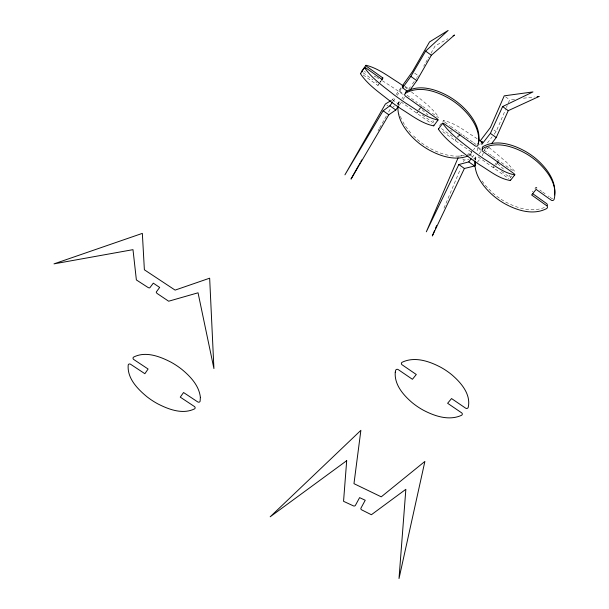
<?xml version="1.0" encoding="UTF-8"?>
<svg xmlns="http://www.w3.org/2000/svg" width="609" height="609" viewBox="0 0 609 609"><rect width="100%" height="100%" fill="white"/><g stroke="black" fill="none" stroke-linecap="round" stroke-linejoin="round"><path stroke-width="0.46" stroke-dasharray="3.04 2.28" d="M398.552 105.258L399.101 101.444A1.827 1.804 28.3 0 1 399.748 100.477M493.869 165.983L493.716 167.97L495.368 165.838M487.634 147.721L487.588 148.55L488.502 147.652M475.157 159.794L475.796 156.087A1.819 1.758 -4.9 0 1 476.299 155.287M483.356 153.004L482.138 156.011M477.722 147.736L477.403 150.149L476.527 151.611M475.149 159.543L475.317 158.249M471.572 153.369L471.838 151.458A1.819 1.766 -3.7 0 1 471.016 152.684L467.4 154.42M460.107 133.226L458.204 131.742M455.814 138.86L455.456 140.709L457.625 137.817M398.012 105.334L398.438 103.104A1.835 1.812 28 0 1 401.27 102.099L431.416 123.581M475.066 160.19L475.553 158.02A1.827 1.766 -4.6 0 1 478.408 157.061L508.972 178.84M421.634 105.76L415.848 101.505M417.416 111.5L416.853 113.205L418.459 111.005M404.498 97.394L403.15 99.693M398.507 102.906L399.169 101.254M401.293 88.533L397.334 95.354M443.984 208.149L460.533 168.716M463.464 161.743L464.187 160.007L468.976 159.497M494.135 134.208L496.145 131.582L505.584 109.453M506.414 107.504L507.244 105.563M508.34 102.99L509.703 99.792L514.674 99.229M363.177 74.953L377.915 85.458L378.395 84.476M378.06 130.798L379.262 128.644M379.658 127.936L387.697 113.586M388.618 111.942L390.887 107.892M423.704 66.191L424.77 64.31M425.828 62.43L428.972 56.858M431.035 53.189L435.108 45.957L447.866 38.77M379.734 82.405L380.777 80.928M377.915 85.458L379.483 83.22M380.008 82.481L382.109 79.497M391.092 100.538L392.47 99.693L394.282 97.143M396.101 94.593L400.958 87.757M393.102 101.292L395.858 97.425M397.281 104.345L400.067 101.261M401.887 98.711L403.097 97.014M399.002 105.494L401.301 102.274M408.616 89.287L411.189 85.694M412.483 83.897L414.417 81.195M416.366 78.492L417.013 77.587M417.66 76.681L418.307 75.775M418.482 110.039L420.073 107.846M418.984 110.275L421.124 107.336M439.629 125.66L443.375 120.605M457.153 137.063L458.508 135.267M458.166 137.101L459.795 134.932M468.351 154.937L469.79 154.755L471.655 152.273M473.528 149.791L474.776 148.132M472.074 157.518L474.441 154.382M473.262 159.033L475.469 158.797L477.334 156.323M479.207 153.841L481.087 151.359M477.395 162.268L480.235 158.515M479.686 144.516L480.219 143.808M487.466 142.94L492.125 136.835M484.094 150.37L485.7 148.269M488.593 147.53L489.073 146.906M494.957 164.575L496.327 162.801M495.916 165.13L498.124 162.276M510.479 177.402L511.583 176.001M532.426 191.827L532.974 191.135M534.923 188.691L536.034 187.29L538.866 189.315M393.102 106.659L394.472 105.905M468.664 155.721L470.742 154.595A1.827 1.774 -3.4 0 0 470.848 151.671L440.977 130.395M544.37 207.509C531.063 212.777 516.166 207.905 504.29 201.236A77.434 74.032 -19.4 0 1 493.024 193.22L485.449 185.547L481.277 179.906M464.081 155.447C451.825 157.876 439.295 153.605 428.698 147.606A77.274 76.194 -25.3 0 1 417.241 139.446L411.92 134.368M458.805 156.178L464.149 155.485M523.489 98.216L534.39 96.968M364.22 71.672L365.735 72.159M450.447 130.455L452.099 131.338M374.132 76.018L376.08 77.077M376.735 77.434L378.798 78.607M382.361 80.708L394.358 88.434A79.109 19.222 36.3 0 1 402.991 94.517M392.47 99.693L398.248 103.812M469.79 154.755L475.469 158.797M386.776 104.969L388.146 105.943M462.65 158.919L464.187 160.007M405.092 86.318L408.753 88.937M486.111 147.5L487.565 148.535M407.109 95.27L413.907 100.12M422.631 106.347L430.373 111.873M432.306 113.251L437.14 116.7A1.827 0.411 36.7 0 0 437.993 117.217M444.737 122.127L449.549 125.561M450.515 126.246L457.245 131.049M461.089 133.797L462.048 134.482M463.007 135.168L464.926 136.538M465.885 137.215L472.592 142.004M473.551 142.689L475.462 144.059A1.827 1.774 -6.8 0 0 476.588 144.394M483.949 150.111L488.722 153.521M489.674 154.199L491.577 155.561M492.536 156.239L504.907 165.069M505.858 165.755L512.504 170.497M539.81 189.985L541.698 191.333M542.634 192.002L546.402 194.69M548.283 196.037L549.227 196.707M550.163 197.377L551.107 198.047A1.835 1.728 -11.8 0 0 552.675 198.328M399.481 91.068L404.604 94.722M477.814 146.967L481.407 149.532M363.048 72.745L372.83 79.718M375.761 81.804L376.735 82.497M422.25 114.941L432.862 122.508A1.819 0.426 36.7 0 0 433.943 123.117M441.411 128.598L452.936 136.812M501.458 171.395L509.04 176.8A1.804 0.419 37.7 0 0 510.418 177.082L508.644 174.593M414.668 73.171L417.584 75.257M493.998 130.044L496.145 131.582M505.592 96.831L509.703 99.792M411.387 91.89C421.009 99.602 431.484 106.91 438.67 117.103A1.827 0.411 36.7 0 1 438.457 117.4M489.012 147.454L506.46 162.116L514.818 171.464A1.812 0.411 37.7 0 1 513.867 171.449M497.545 163.547L503.43 168.998M422.151 109.765L427.899 115.124M410.702 132.998L405.168 125.857L401.833 119.927M432.832 120.544L433.745 121.808M401.514 119.189L399.618 114.089M536.034 187.29L536.087 188.691M439.112 126.367A1.819 0.426 36.8 0 1 439.218 126.329M478.408 148.33A78.226 18.909 37.3 0 1 481.194 150.385M444.311 121.8A1.819 0.411 36.8 0 1 443.497 120.544C454.923 122.919 464.431 130.745 474.213 136.728A78.416 18.521 37.3 0 1 477.113 138.73M405.054 87.224A79.299 18.833 36.3 0 1 407.139 88.731"/><path stroke-width="0.91" d="M498.162 161.667L497.842 162.633M397.951 106.133C397.167 120.194 406.705 132.419 416.678 141.288A77.686 76.589 -24.3 0 0 428.203 149.487C439.964 156.087 454.649 161.065 467.887 156.033M407.764 91.54L402.587 87.841L403.622 85.268L402.846 86.356M474.99 160.966C473.863 174.669 483.173 186.697 492.871 195.329A77.845 74.397 -19.1 0 0 504.191 203.391C516.691 210.387 533.012 215.685 546.593 208.613A1.835 1.728 -9.9 0 0 546.76 205.766L531.642 194.994L536.11 189.384L551.259 200.194A1.842 1.736 -11.5 0 0 554.144 199.265C557.874 184.641 547.476 170.84 537.161 161.629A74.701 70.865 -0.9 0 0 525.871 153.537C513.235 146.411 496.571 140.953 482.899 148.406A1.842 1.781 -7.4 0 0 482.785 151.337L513.402 173.184A1.819 0.411 37.7 0 1 514.757 174.844L510.388 180.47M554.533 194.918C556.42 180.964 546.912 168.465 537.077 159.665A74.313 70.545 -1.1 0 0 525.856 151.618C513.28 144.523 496.7 139.096 483.104 146.51A1.827 1.774 -7.7 0 0 482.617 149.068M459.917 134.246L459.521 135.289M478.309 143.092L478.811 140.824M421.124 107.336L421.261 106.918M434.491 230.765L432.306 235.972L464.401 168.472L474.563 166.006L475.507 164.765M435.564 228.192L436.645 225.627M458.059 157.906L426.33 231.793L458.843 164.529L468.778 161.895L471.13 158.774M491.455 143.8L496.228 137.558L508.256 110.648L539.178 96.42L537.1 96.664M481.293 142.407L482.092 141.349L481.78 144.402L490.397 133.379L502.608 106.575L532.959 91.921L504.222 95.841L490.428 127.479L480.44 140.61M403.638 86.212A79.299 18.833 36.3 0 0 398.492 82.626C388.169 76.178 378.067 68.246 366.078 65.277A1.85 0.419 35.8 0 0 367.197 66.777L382.863 77.96L382.109 79.497L366.359 68.261A1.865 0.426 35.8 0 0 364.654 67.759C372.076 78.751 383.464 86.349 393.673 94.547A73.864 16.321 36.3 0 0 405.396 102.906C415.757 109.239 425.828 117.468 437.917 120.026A1.842 0.419 36.7 0 0 436.683 118.435L405.51 96.199A1.842 1.819 28.2 0 1 405.556 93.192C419.175 85.412 436.014 91.053 448.681 98.201A74.884 72.562 14.6 0 1 460.168 106.438C469.836 115.055 478.811 126.687 478.811 140.23M358.671 165.42L351.012 179.092L388.793 114.789L395.789 109.985L398.08 106.781M359.112 164.628L359.988 163.06M360.871 161.492L361.746 159.931M409.872 90.315L416.8 80.662L431.362 55.259L454.466 35.048L453.104 35.817M402.64 87.81L410.854 76.407L425.615 51.118L448.133 30.45L429.535 41.93L412.491 71.603L402.184 86.036M392.645 101.939L389.897 105.799L383.145 110.777L344.93 174.836L385.406 103.994L390.635 100.812M361.769 71.299L365.902 65.33M360.459 73.56L364.631 67.553M381.82 79.444L382.863 77.96M433.737 125.804L438.046 119.965M438.442 129.047L442.751 123.224M514.757 174.844C503.27 172.933 493.792 164.773 484.003 158.934A73.057 16.078 37.2 0 1 472.485 150.72C462.01 142.407 450.622 134.513 442.789 123.498A1.835 0.419 36.8 0 1 444.319 123.886L475.21 145.932A1.835 1.781 -6.4 0 0 478.073 144.965C482.237 129.359 471.64 114.545 460.495 104.748A74.488 72.235 14.6 0 0 449.077 96.557C436.478 89.447 419.73 83.836 406.18 91.578A1.835 1.812 28.6 0 0 405.419 93.504M389.897 105.799L395.789 109.985M468.778 161.895L474.563 166.006M383.145 110.777L388.793 114.789M458.843 164.529L464.401 168.472M532.532 193.548L546.631 203.596A1.827 1.72 -10.1 0 1 547.179 205.644M410.854 76.407L416.8 80.662M490.397 133.379L496.228 137.558M425.615 51.118L431.362 55.259M502.608 106.575L508.256 110.648M475.317 164.803L475.089 161.4M438.8 129.039A1.835 0.426 36.8 0 0 438.472 129.329C446.222 140.375 457.603 148.253 468.047 156.559A72.897 16.42 37.2 0 0 479.549 164.742C489.324 170.55 498.824 178.719 510.312 180.508A1.819 0.426 37.7 0 0 510.213 179.975M478.537 139.727A78.416 18.521 37.3 0 1 482.008 142.217M362.05 71.877A1.842 0.426 35.8 0 1 361.936 71.238M360.848 73.529A1.857 0.434 35.8 0 0 360.482 73.765C367.806 84.788 379.201 92.378 389.379 100.569A73.697 16.664 36.3 0 0 401.087 108.897C411.433 115.2 421.519 123.429 433.608 125.865A1.835 0.434 36.7 0 0 433.402 125.15M478.194 143.381A1.827 1.774 -6.8 0 1 477.799 143.914M200.376 397.334L200.11 401.186A1.629 1.416 26.3 0 1 197.712 401.91L183.56 392.531L180.264 397.144L194.393 406.5A1.621 1.408 26.3 0 1 194.53 408.89C182.494 414.767 168.465 409.37 157.411 403.653A68.794 60.489 29.1 0 1 147.013 396.794C137.573 388.999 127.015 378.242 128.21 364.997A1.644 1.424 31.1 0 1 130.577 364.251L144.866 373.705L148.101 369.024L133.797 359.538A1.652 1.431 31.2 0 1 133.607 357.087C145.711 350.913 160.007 356.471 171.159 362.264A66.998 57.284 28.5 0 1 181.695 369.267C190.389 376.415 199.12 385.634 200.376 397.334M346.688 460.686L343.552 501.321L353.387 505.866A1.553 1.332 14.7 0 0 355.428 505.333L359.592 497.637L365.233 500.24L360.977 508.058A1.553 1.332 14.1 0 0 361.685 509.862L371.383 514.734L405.853 489.309L399.009 578.55L424.884 461.424L381.249 496.837L353.966 483.66L360.878 430.335L270.175 516.797L346.688 460.686M395.256 372.213C394.213 384.682 403.417 395.188 412.293 402.747A70.522 63.876 7.1 0 0 422.806 409.91C434.331 416.069 448.947 421.139 461.569 415.285A1.667 1.484 7.5 0 0 461.652 412.841L447.615 403.272L451.543 398.56L465.611 408.152A1.675 1.492 7 0 0 468.214 407.421C471.199 394.35 461.043 382.673 451.817 374.771A68.444 60.603 11.7 0 0 441.35 367.6C429.71 361.343 414.82 356.12 402.115 362.279A1.682 1.515 12.2 0 0 402.077 364.791L416.297 374.497L412.422 379.285L398.225 369.602A1.675 1.507 12.7 0 0 395.644 370.371L395.256 372.213M159.657 287.425L156.361 291.917A1.926 0.868 33.3 0 0 157.449 293.698L168.647 301.219L198.047 292.8L213.926 368.574L209.656 278.191L175.11 290.112L144.379 269.787L142.346 233.376L53.995 263.864L132.99 249.66L136.378 279.934L147.827 287.349A1.934 0.868 33.1 0 0 149.89 287.692L153.308 283.155L159.657 287.425"/></g></svg>
